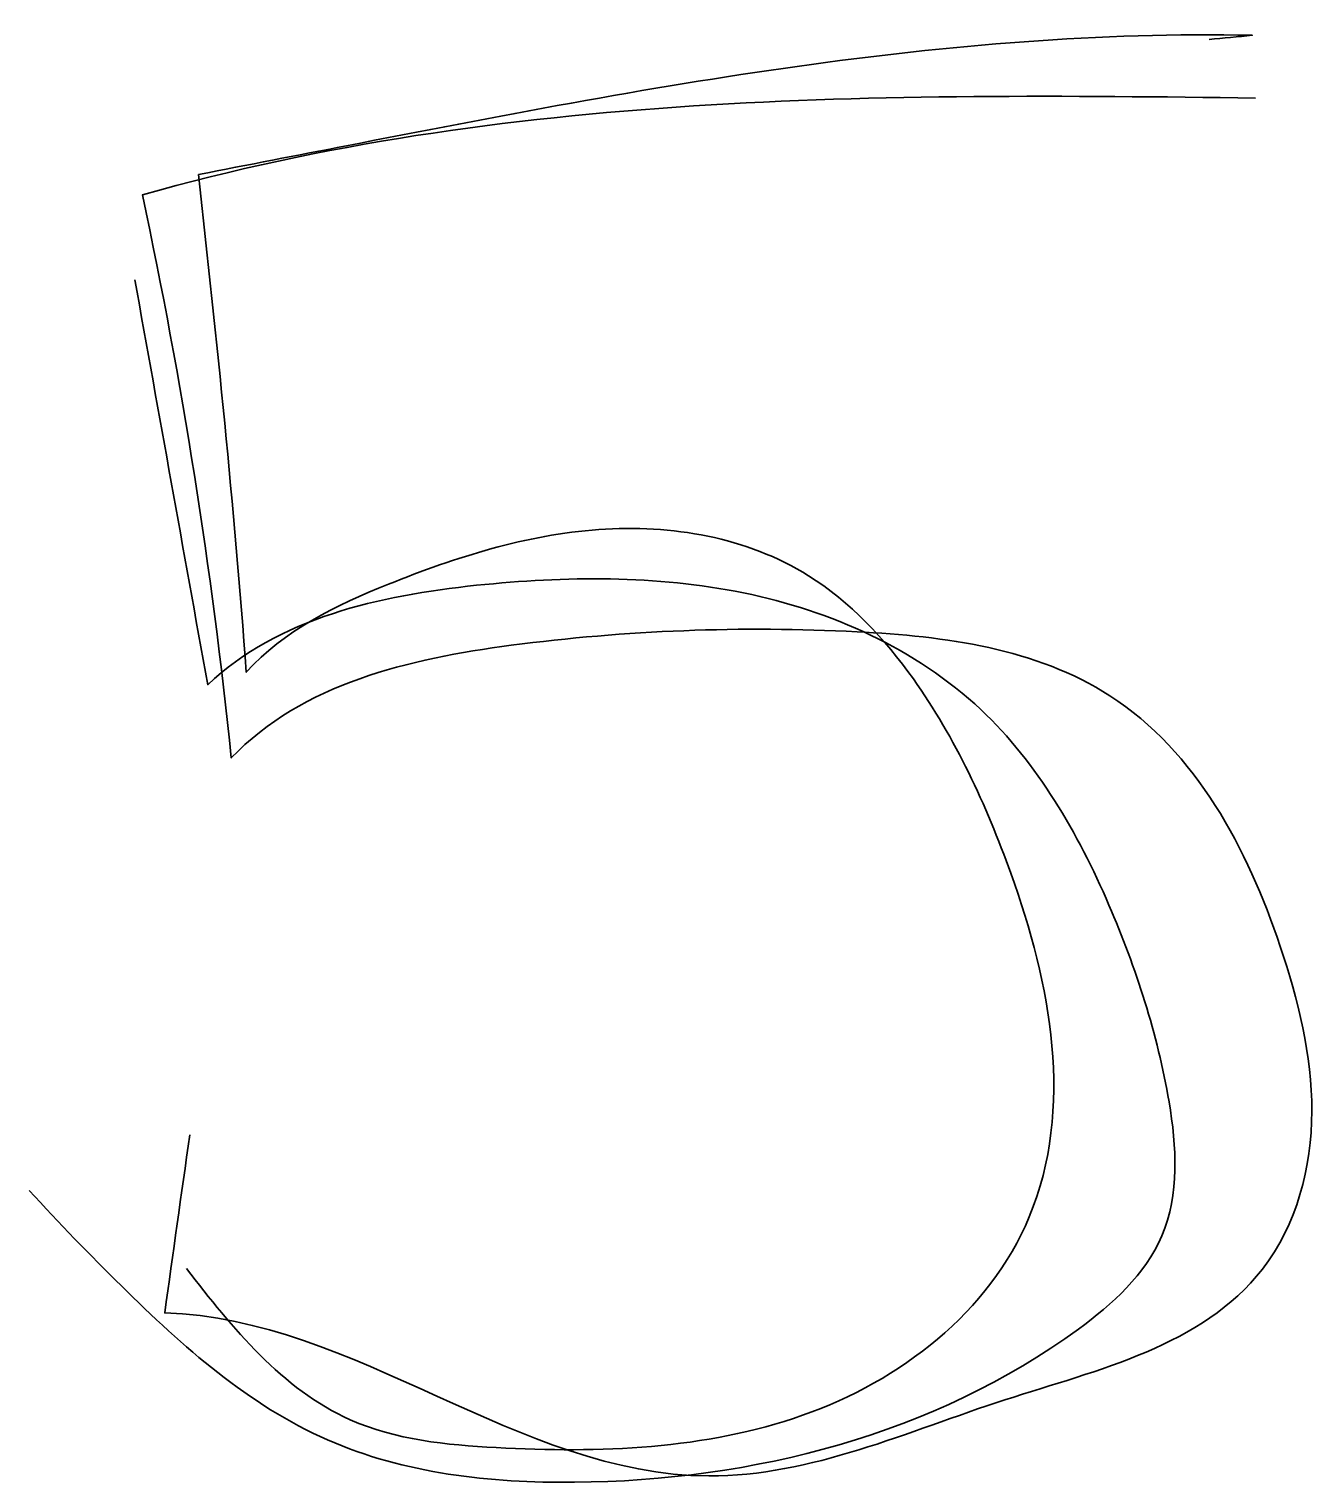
# Model space of a CAD drawing. Extents: x 5.1 to 21.4, y -21.6 to -3.2.
import ezdxf

# ---------------------------------------------------------------- set-up
doc = ezdxf.new("R2010")
doc.units = 0
doc.header["$MEASUREMENT"] = 0
doc.layers.add('Layer 1', color=7, linetype='Continuous')

msp = doc.modelspace()

# ---------------------------------------------------------------- linework, layer by layer
at = {"layer": 'Layer 1', "color": 7, "lineweight": 35, "true_color": 0xfffeff}
for points, knots in [([(20.086, -3.352), (20.269, -3.335), (20.451, -3.318), (20.634, -3.3), (16.773, -3.221), (12.948, -3.961), (9.158, -4.699), (8.533, -4.82), (7.908, -4.942), (7.283, -5.063), (7.514, -7.155), (7.734, -9.268), (7.888, -11.367), (8.364, -10.837), (9.028, -10.519), (9.688, -10.252), (10.544, -9.908), (11.435, -9.626), (12.355, -9.56), (13.275, -9.494), (14.23, -9.656), (15.012, -10.144), (15.543, -10.475), (15.977, -10.943), (16.34, -11.452), (16.874, -12.202), (17.263, -13.047), (17.575, -13.913), (18.079, -15.312), (18.38, -16.892), (17.808, -18.265), (17.304, -19.474), (16.173, -20.344), (14.937, -20.778), (13.701, -21.212), (12.362, -21.257), (11.054, -21.187), (10.424, -21.153), (9.781, -21.091), (9.205, -20.834), (8.336, -20.448), (7.715, -19.67), (7.129, -18.92)], [0, 0, 0, 0, 1, 1, 1, 2, 2, 2, 3, 3, 3, 4, 4, 4, 5, 5, 5, 6, 6, 6, 7, 7, 7, 8, 8, 8, 9, 9, 9, 10, 10, 10, 11, 11, 11, 12, 12, 12, 13, 13, 13, 14, 14, 14, 14]), ([(7.171, -17.228), (7.066, -17.979), (6.96, -18.731), (6.855, -19.482), (9.271, -19.549), (11.331, -21.535), (13.748, -21.546), (15.046, -21.551), (16.266, -20.982), (17.501, -20.582), (18.68, -20.2), (20, -19.905), (20.762, -18.927), (21.199, -18.366), (21.387, -17.639), (21.389, -16.927), (21.39, -16.216), (21.216, -15.514), (20.989, -14.84), (20.573, -13.603), (19.927, -12.372), (18.83, -11.665), (17.893, -11.062), (16.74, -10.912), (15.627, -10.854), (14.166, -10.779), (12.697, -10.836), (11.246, -11.026), (9.956, -11.194), (8.596, -11.512), (7.698, -12.453), (7.451, -10.059), (7.075, -7.677), (6.572, -5.322), (11.148, -4.018), (15.918, -4.03), (20.675, -4.095)], [0, 0, 0, 0, 1, 1, 1, 2, 2, 2, 3, 3, 3, 4, 4, 4, 5, 5, 5, 6, 6, 6, 7, 7, 7, 8, 8, 8, 9, 9, 9, 10, 10, 10, 11, 11, 11, 12, 12, 12, 12]), ([(6.476, -6.395), (6.784, -8.105), (7.091, -9.816), (7.399, -11.526), (8.294, -10.677), (9.58, -10.394), (10.807, -10.266), (11.933, -10.15), (13.079, -10.135), (14.188, -10.362), (15.296, -10.588), (16.371, -11.066), (17.195, -11.841), (17.918, -12.522), (18.424, -13.404), (18.818, -14.316), (19.164, -15.115), (19.433, -15.95), (19.579, -16.808), (19.675, -17.375), (19.713, -17.978), (19.487, -18.507), (19.277, -18.998), (18.862, -19.371), (18.431, -19.686), (16.607, -21.022), (14.306, -21.609), (12.045, -21.626), (10.979, -21.635), (9.893, -21.518), (8.917, -21.089), (7.917, -20.65), (7.084, -19.907), (6.306, -19.14), (5.906, -18.746), (5.516, -18.343), (5.136, -17.93)], [0, 0, 0, 0, 1, 1, 1, 2, 2, 2, 3, 3, 3, 4, 4, 4, 5, 5, 5, 6, 6, 6, 7, 7, 7, 8, 8, 8, 9, 9, 9, 10, 10, 10, 11, 11, 11, 12, 12, 12, 12])]:
    msp.add_open_spline(points, degree=3, knots=knots, dxfattribs=at)

doc.saveas('drawing.dxf')
